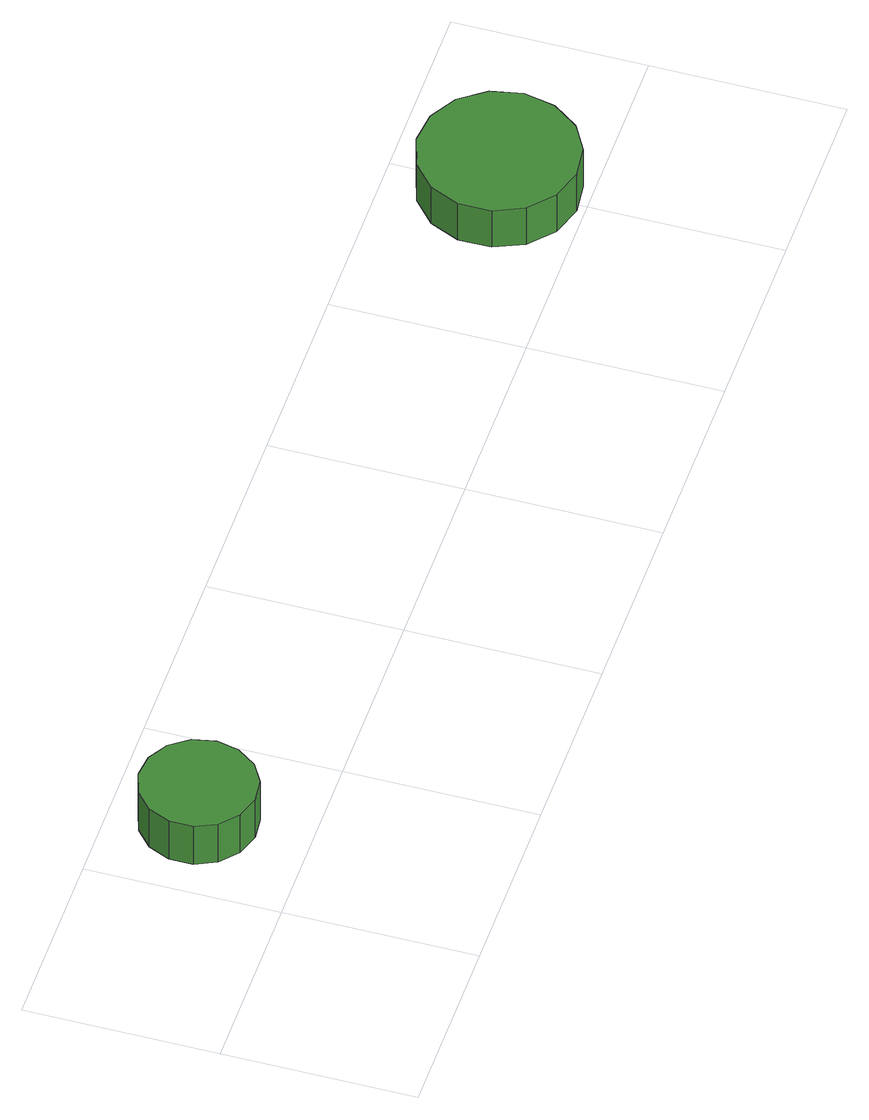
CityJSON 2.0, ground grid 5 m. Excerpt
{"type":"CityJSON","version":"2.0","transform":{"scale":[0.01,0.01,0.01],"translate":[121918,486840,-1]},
"CityObjects":{
"tree1":{"type":"SolitaryVegetationObject","attributes":{"function":"something"},"geometry":[{"type":"MultiSurface","lod":"1","boundaries":[[[0,1,2,3,4,5,6,7,8,9,10,11,12,13,14]],[[15,16,17,18,19,20,21,22,23,24,25,26,27,28,29]],[[0,29,28,1]],[[1,28,27,2]],[[2,27,26,3]],[[3,26,25,4]],[[4,25,24,5]],[[5,24,23,6]],[[6,23,22,7]],[[7,22,21,8]],[[8,21,20,9]],[[9,20,19,10]],[[10,19,18,11]],[[11,18,17,12]],[[12,17,16,13]],[[13,16,15,14]],[[14,15,29,0]]]}]},
"tree2":{"type":"SolitaryVegetationObject","attributes":{"function":"something"},"geometry":[{"type":"MultiSurface","lod":"1","boundaries":[[[30,31,32,33,34,35,36,37,38,39,40,41,42,43,44]],[[45,46,47,48,49,50,51,52,53,54,55,56,57,58,59]],[[30,59,58,31]],[[31,58,57,32]],[[32,57,56,33]],[[33,56,55,34]],[[34,55,54,35]],[[35,54,53,36]],[[36,53,52,37]],[[37,52,51,38]],[[38,51,50,39]],[[39,50,49,40]],[[40,49,48,41]],[[41,48,47,42]],[[42,47,46,43]],[[43,46,45,44]],[[44,45,59,30]]]}]}
},
"vertices":[
[388,283,198],[375,343,198],[339,393,198],[286,424,198],[225,431,198],[166,411,198],[120,370,198],[95,314,198],[95,252,198],[120,196,198],[166,155,198],[225,136,198],[286,142,198],[339,173,198],[375,223,198],[375,223,68],[339,173,68],[286,142,68],[225,136,68],[166,155,68],[120,196,68],[95,252,68],[95,314,68],[120,370,68],[166,411,68],[225,431,68],[286,424,68],[339,393,68],[375,343,68],[388,283,68],
[2705,224,194],[2687,306,194],[2637,375,194],[2564,417,194],[2480,426,194],[2399,400,194],[2336,343,194],[2302,266,194],[2302,181,194],[2336,104,194],[2399,47,194],[2480,21,194],[2564,30,194],[2637,72,194],[2687,141,194],[2687,141,69],[2637,72,69],[2564,30,69],[2480,21,69],[2399,47,69],[2336,104,69],[2302,181,69],[2302,266,69],[2336,343,69],[2399,400,69],[2480,426,69],[2564,417,69],[2637,375,69],[2687,306,69],[2705,224,69]
]}
